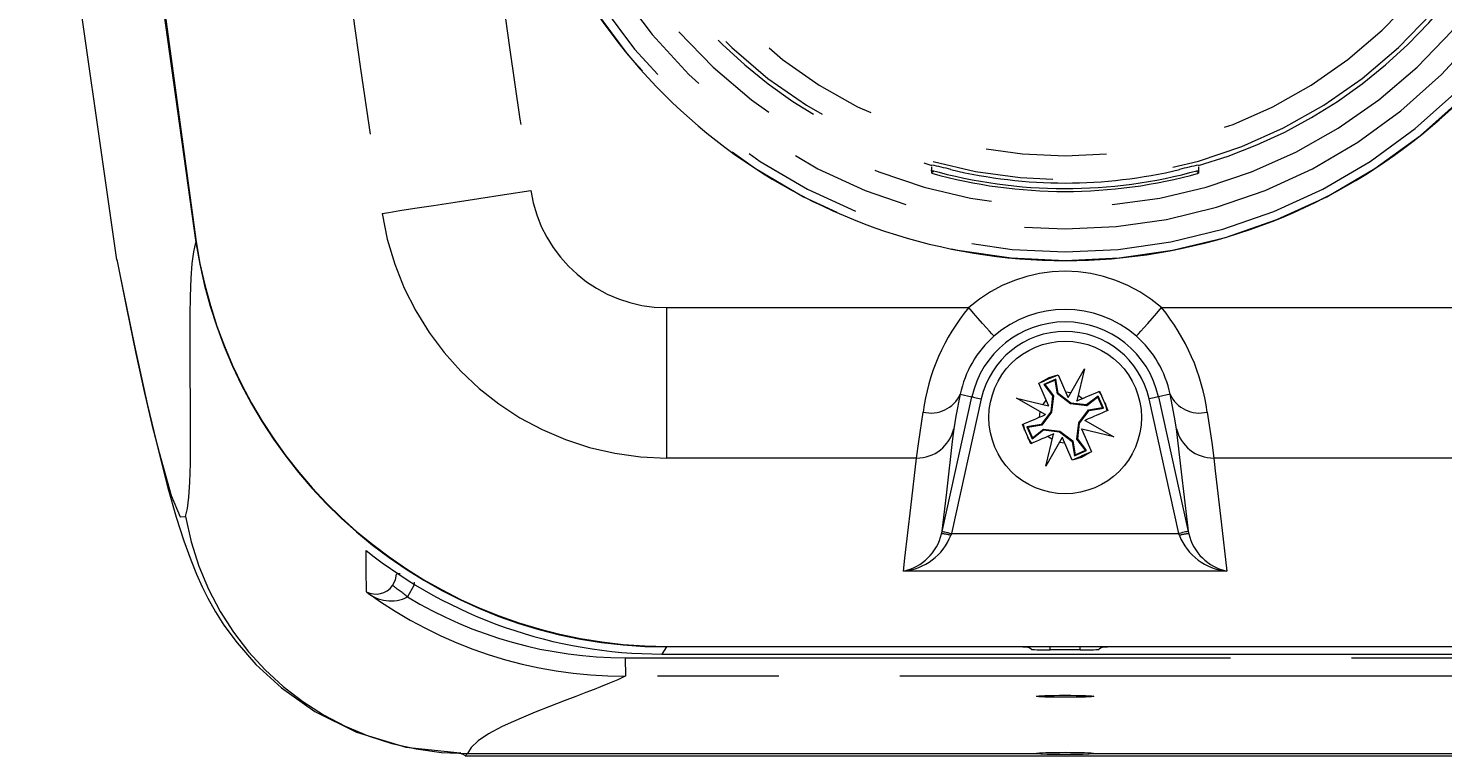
# Model space of a CAD drawing. Header units: millimetres. Extents: x 2 to 603, y 5 to 415.
# Drawn here: x 478.01 to 492.85, y 137.92 to 145.55 of the extents above; entities that cross this region are included whole.
import ezdxf

# ---------------------------------------------------------------- set-up
doc = ezdxf.new("R2010")
doc.units = ezdxf.units.MM
doc.linetypes.add('SLD-Durchgehend', pattern=[0])
doc.linetypes.add('SLD-Phantom', pattern=[12.7, 6.35, -1.27, 1.27, -1.27, 1.27, -1.27])
doc.styles.add('SLDTEXTSTYLE0', font='GOTHIC.TTF', dxfattribs={"width": 0.913})
doc.dimstyles.new('SLDDIMSTYLE2', dxfattribs={"dimtxt": 5, "dimasz": 3.302, "dimexe": 0, "dimexo": 0.0625, "dimgap": 1.25, "dimtad": 1, "dimdec": 0, "dimlfac": 5, "dimrnd": 1e-09, "dimzin": 12, "dimdsep": 46, "dimtxsty": 'SLDTEXTSTYLE0', "dimsah": 1, "dimcen": 0.09, "dimadec": 0, "dimazin": 3, "dimtfac": 1, "dimtdec": 0, "dimtofl": 0, "dimtmove": 0, "dimatfit": 3, "dimfxl": 0, "dimfrac": 2, "dimtolj": 1, "dimtzin": 12, "dimarcsym": 0})

# ---------------------------------------------------------------- blocks, each defined once
blk = doc.blocks.new('_D_9')
at = {"color": 7, "linetype": 'SLD-Durchgehend', "lineweight": 0}
for p, q in [((511.543, 149.066), (511.543, 162.311)), ((489.889, 149.066), (512.543, 149.066)), ((511.543, 137.942), (511.543, 149.066)), ((496.161, 137.942), (512.543, 137.942))]:
    blk.add_line(p, q, dxfattribs=at)
for points in [[(511.543, 149.066), (511.035, 145.764), (512.051, 145.764)], [(511.543, 137.942), (512.051, 141.244), (511.035, 141.244)]]:
    blk.add_solid(points, dxfattribs=at)
at = {"color": 7, "linetype": 'SLD-Durchgehend', "lineweight": 0, "insert": (505.156, 150.86, -91.708), "char_height": 5, "attachment_point": 1, "rotation": 90, "style": 'SLDTEXTSTYLE0'}
blk.add_mtext('56', dxfattribs=at)

msp = doc.modelspace()

# ---------------------------------------------------------------- linework, layer by layer
at = {"color": 7, "linetype": 'SLD-Durchgehend', "lineweight": 15}
for p, q in [((479.0633, 148.5333), (479.7718, 143.3064)), ((487.4893, 144.1127), (487.4893, 144.1082)), ((487.4893, 144.0267), (487.4893, 144.0933)), ((490.2893, 144.1082), (490.2893, 144.1127)), ((490.2893, 144.0933), (490.2893, 144.0267)), ((488.6893, 143.8697), (488.6893, 143.8658)), ((489.0893, 143.8658), (489.0893, 143.8697)), ((478.9372, 143.1189), (478.9406, 143.1189)), ((488.7906, 141.8669), (488.6653, 141.8128)), ((488.7906, 141.8669), (488.7849, 141.8565)), ((488.8153, 141.7161), (488.7906, 141.8669)), ((488.816, 141.9134), (488.9174, 141.6784)), ((488.9209, 141.6759), (489.0924, 141.977)), ((489.0924, 141.977), (489.0105, 141.6403)), ((488.7154, 141.5912), (488.614, 141.8262)), ((488.6653, 141.8128), (488.758, 141.6914)), ((488.6653, 141.8128), (488.6768, 141.8098)), ((488.7849, 141.8565), (488.6768, 141.8098)), ((488.6768, 141.8098), (488.7657, 141.6935)), ((488.8086, 141.712), (488.7849, 141.8565)), ((488.8153, 141.7161), (488.8086, 141.712)), ((488.9492, 141.6165), (488.8153, 141.7161)), ((488.8943, 141.7348), (488.9493, 141.7281)), ((489.2749, 141.6961), (489.2456, 141.7393)), ((489.2498, 141.7411), (489.3369, 141.5391)), ((488.3782, 141.6688), (488.7149, 141.587)), ((488.6793, 141.4973), (488.3782, 141.6688)), ((488.6574, 141.6021), (488.6895, 141.6459)), ((488.7149, 141.587), (488.7154, 141.5912)), ((488.7175, 141.5863), (488.7149, 141.587)), ((488.7175, 141.5863), (488.7154, 141.5912)), ((488.758, 141.6914), (488.7387, 141.5256)), ((488.7657, 141.6935), (488.7458, 141.5228)), ((488.7657, 141.6935), (488.758, 141.6914)), ((488.9464, 141.6094), (488.8086, 141.712)), ((488.9174, 141.6784), (488.9209, 141.6759)), ((488.9195, 141.6735), (488.9174, 141.6784)), ((488.9209, 141.6759), (488.9195, 141.6735)), ((488.9492, 141.6165), (488.9464, 141.6094)), ((489.117, 141.5895), (488.9464, 141.6094)), ((489.1149, 141.5971), (488.9492, 141.6165)), ((489.0099, 141.6376), (489.0105, 141.6403)), ((489.0148, 141.6397), (489.0099, 141.6376)), ((489.0105, 141.6403), (489.0148, 141.6397)), ((489.0252, 141.698), (489.0712, 141.6641)), ((489.2364, 141.6899), (489.1149, 141.5971)), ((489.1149, 141.5971), (489.117, 141.5895)), ((489.2334, 141.6783), (489.117, 141.5895)), ((489.1355, 141.5466), (489.28, 141.5703)), ((489.2364, 141.6899), (489.2334, 141.6783)), ((489.28, 141.5703), (489.2334, 141.6783)), ((489.2905, 141.5646), (489.2364, 141.6899)), ((489.2905, 141.5646), (489.28, 141.5703)), ((489.3311, 141.5366), (489.3081, 141.6232)), ((489.3327, 141.5373), (489.3139, 141.6125)), ((488.6203, 141.4695), (488.627, 141.5256)), ((488.7387, 141.5256), (488.6391, 141.3918)), ((488.7458, 141.5228), (488.6432, 141.385)), ((488.6768, 141.4939), (488.6793, 141.4973)), ((488.6817, 141.496), (488.6768, 141.4939)), ((488.6817, 141.496), (488.6793, 141.4973)), ((488.7387, 141.5256), (488.7458, 141.5228)), ((489.0329, 141.4088), (489.1355, 141.5466)), ((489.04, 141.406), (489.1396, 141.5398)), ((489.097, 141.4356), (489.1019, 141.4377)), ((489.097, 141.4356), (489.0994, 141.4343)), ((489.1019, 141.4377), (489.0994, 141.4343)), ((489.0994, 141.4343), (489.4005, 141.2628)), ((489.1396, 141.5398), (489.1355, 141.5466)), ((489.1396, 141.5398), (489.2905, 141.5646)), ((488.5289, 141.1905), (488.4418, 141.3925)), ((488.446, 141.3943), (488.4604, 141.3326)), ((488.4476, 141.395), (488.4647, 141.3251)), ((488.6391, 141.3918), (488.4882, 141.3671)), ((488.4882, 141.3671), (488.5423, 141.2417)), ((488.4882, 141.3671), (488.4987, 141.3614)), ((488.6432, 141.385), (488.4987, 141.3614)), ((488.4987, 141.3614), (488.5453, 141.2533)), ((488.5423, 141.2417), (488.6638, 141.3345)), ((488.5453, 141.2533), (488.6617, 141.3422)), ((488.6391, 141.3918), (488.6432, 141.385)), ((488.6638, 141.3345), (488.6617, 141.3422)), ((488.6617, 141.3422), (488.8323, 141.3222)), ((488.6638, 141.3345), (488.8295, 141.3152)), ((488.6863, 140.9547), (488.7682, 141.2914)), ((488.7688, 141.294), (488.7639, 141.2919)), ((488.7682, 141.2914), (488.7639, 141.2919)), ((488.7688, 141.294), (488.7682, 141.2914)), ((488.8295, 141.3152), (488.8323, 141.3222)), ((488.8295, 141.3152), (488.9634, 141.2155)), ((488.8323, 141.3222), (488.9701, 141.2197)), ((489.013, 141.2382), (489.0329, 141.4088)), ((489.0207, 141.2403), (489.04, 141.406)), ((489.04, 141.406), (489.0329, 141.4088)), ((489.0633, 141.3404), (489.0612, 141.3453)), ((489.0612, 141.3453), (489.0638, 141.3447)), ((489.0638, 141.3447), (489.0633, 141.3404)), ((489.0633, 141.3404), (489.1647, 141.1054)), ((489.4005, 141.2628), (489.0638, 141.3447)), ((488.494, 141.2565), (488.5348, 141.193)), ((488.4967, 141.2478), (488.5331, 141.1923)), ((488.5423, 141.2417), (488.5453, 141.2533)), ((488.8578, 141.2558), (488.6863, 140.9547)), ((488.7528, 141.234), (488.7075, 141.2675)), ((488.8853, 141.1968), (488.8298, 141.2034)), ((488.8592, 141.2581), (488.8578, 141.2558)), ((488.8613, 141.2533), (488.8578, 141.2558)), ((488.8592, 141.2581), (488.8613, 141.2533)), ((488.9627, 141.0182), (488.8613, 141.2533)), ((488.9634, 141.2155), (488.9701, 141.2197)), ((488.9634, 141.2155), (488.9881, 141.0647)), ((488.9701, 141.2197), (488.9938, 141.0752)), ((488.9938, 141.0752), (489.1019, 141.1218)), ((489.0207, 141.2403), (489.013, 141.2382)), ((489.1019, 141.1218), (489.013, 141.2382)), ((489.1134, 141.1188), (489.0207, 141.2403)), ((489.1134, 141.1188), (489.1019, 141.1218)), ((488.9881, 141.0647), (489.1134, 141.1188)), ((488.9881, 141.0647), (488.9938, 141.0752)), ((487.593, 140.2464), (487.5986, 140.2716)), ((490.1801, 140.2716), (490.1857, 140.2464)), ((484.7109, 139.0658), (493.0678, 139.0658)), ((488.531, 139.0355), (488.5084, 139.0536)), ((489.2703, 139.0536), (489.2477, 139.0355)), ((484.6582, 138.9847), (493.1222, 138.9847)), ((489.0479, 139.0288), (488.7308, 139.0288)), ((482.5929, 137.9192), (495.1871, 137.9192))]:
    msp.add_line(p, q, dxfattribs=at)
at = {"color": 7, "linetype": 'SLD-Phantom', "lineweight": 0}
for p, q in [((484.7111, 142.6178), (487.8783, 142.6178)), ((489.9004, 142.6178), (493.0677, 142.6178)), ((487.5986, 140.2716), (487.9114, 141.6826)), ((488.009, 141.661), (487.6962, 140.25)), ((487.789, 141.7098), (487.9114, 141.6826)), ((490.0825, 140.25), (489.7697, 141.661)), ((489.9897, 141.7098), (489.8673, 141.6826)), ((489.8673, 141.6826), (490.1801, 140.2716)), ((487.3304, 141.0402), (484.711, 141.0402)), ((493.0678, 141.0402), (490.4483, 141.0402)), ((487.6962, 140.25), (487.6906, 140.2298)), ((487.6962, 140.25), (490.0825, 140.25)), ((490.0881, 140.2298), (490.0825, 140.25)), ((490.5858, 139.8556), (487.1929, 139.8556)), ((484.7084, 139.0602), (484.6565, 138.9848)), ((488.7308, 139.0288), (488.7308, 139.0658)), ((489.0479, 139.0288), (489.0479, 139.0658)), ((484.2749, 138.9463), (493.5037, 138.9463)), ((484.2749, 138.9463), (484.275, 138.7516)), ((484.6565, 138.9848), (493.1222, 138.9848)), ((493.5037, 138.7516), (484.2749, 138.7516)), ((482.6175, 137.9415), (488.5905, 137.9415)), ((489.1882, 137.9415), (495.1612, 137.9415))]:
    msp.add_line(p, q, dxfattribs=at)
at = {"color": 7, "linetype": 'SLD-Durchgehend', "lineweight": 15, "flags": 128}
for points in [[(478.0111, 150.1649), (478.4219, 146.7168), (478.9372, 143.1189)], [(479.0131, 149.0559), (479.2158, 147.26), (479.7699, 143.3002)], [(487.5146, 144.0508), (487.5048, 144.0425), (487.4901, 144.0334)], [(490.2641, 144.0508), (490.2739, 144.0425), (490.2886, 144.0334)], [(478.9696, 142.9827), (479.1218, 142.2333), (479.2589, 141.6079), (479.3756, 141.116), (479.476, 140.7284), (479.5639, 140.4206), (479.6425, 140.1734), (479.7149, 139.9713), (479.7753, 139.8213), (479.8345, 139.6893), (479.8941, 139.5699), (479.9752, 139.426), (480.0642, 139.287), (480.2009, 139.101), (480.3972, 138.8772), (480.6659, 138.6304), (481.0176, 138.3832), (481.4558, 138.1654), (481.9717, 138.0104), (482.5421, 137.9485)], [(488.614, 141.8262), (488.6392, 141.8371), (488.6645, 141.848), (488.6897, 141.8589), (488.715, 141.8698), (488.7403, 141.8807), (488.7656, 141.8916), (488.7908, 141.9025), (488.816, 141.9134)], [(488.7977, 141.9055), (488.7175, 141.8808), (488.6323, 141.8341)], [(488.7893, 141.9019), (488.7181, 141.8791), (488.6407, 141.8377)], [(489.0148, 141.6397), (489.0447, 141.6527), (489.0746, 141.6655), (489.1042, 141.6783), (489.1338, 141.6911), (489.1631, 141.7037), (489.1922, 141.7163), (489.2211, 141.7288), (489.2498, 141.7411)], [(488.4418, 141.3925), (488.4704, 141.4049), (488.4993, 141.4173), (488.5284, 141.4299), (488.5578, 141.4426), (488.5873, 141.4553), (488.617, 141.4681), (488.6468, 141.481), (488.6768, 141.4939)], [(489.3369, 141.5391), (489.3083, 141.5268), (489.2794, 141.5143), (489.2502, 141.5017), (489.2209, 141.4891), (489.1914, 141.4764), (489.1617, 141.4635), (489.1319, 141.4507), (489.1019, 141.4377)], [(488.7639, 141.2919), (488.734, 141.279), (488.7041, 141.2661), (488.6745, 141.2533), (488.6449, 141.2406), (488.6156, 141.2279), (488.5865, 141.2153), (488.5576, 141.2029), (488.5289, 141.1905)], [(489.1647, 141.1054), (489.1395, 141.0945), (489.1142, 141.0836), (489.089, 141.0727), (489.0637, 141.0618), (489.0384, 141.0509), (489.0131, 141.04), (488.9879, 141.0291), (488.9627, 141.0182)], [(488.981, 141.0261), (489.0612, 141.0509), (489.1464, 141.0975)], [(488.9894, 141.0298), (489.0606, 141.0525), (489.138, 141.0939)], [(481.8328, 139.7023), (481.865, 139.7622), (481.8757, 139.824)], [(482.5929, 137.9198), (482.5506, 137.9408), (482.5407, 137.9518)], [(489.1882, 137.9415), (489.1813, 137.9383), (489.142, 137.9354), (489.0741, 137.9333), (488.9854, 137.932), (488.886, 137.9316), (488.7869, 137.9321), (488.6994, 137.9334), (488.6333, 137.9356), (488.596, 137.9385), (488.5893, 137.9406), (488.5905, 137.9415)]]:
    msp.add_lwpolyline(points, dxfattribs=at)
at = {"color": 7, "linetype": 'SLD-Phantom', "lineweight": 0, "flags": 128}
for points in [[(481.7234, 143.606), (481.7934, 143.6167), (481.909, 143.6345), (482.0669, 143.6587), (482.262, 143.6887), (482.4884, 143.7235), (482.7392, 143.762), (483.0067, 143.803), (483.2827, 143.8454)], [(479.6621, 140.427), (479.6811, 140.5097), (479.6957, 140.6296), (479.7059, 140.7868), (479.712, 140.9814), (479.7137, 141.135), (479.714, 141.2265), (479.7139, 141.3286), (479.7135, 141.4413), (479.7128, 141.5647), (479.7118, 141.6988), (479.7106, 141.8435), (479.7094, 141.9921), (479.7086, 142.1201), (479.708, 142.314), (479.7092, 142.54), (479.7129, 142.7353), (479.7204, 142.9251), (479.7315, 143.0801), (479.7474, 143.2026), (479.7699, 143.3002)], [(478.9401, 143.1224), (479.0444, 142.5986), (479.1408, 142.1372), (479.2283, 141.7395), (479.309, 141.393), (479.3826, 141.0976), (479.5115, 140.6472), (479.6051, 140.4237), (479.6621, 140.427)], [(484.711, 141.0402), (484.711, 141.111), (484.711, 141.2281), (484.711, 141.3877), (484.7111, 141.5851), (484.7111, 141.8142), (484.7111, 142.068), (484.7111, 142.3386), (484.7111, 142.6178)], [(488.1421, 142.3172), (488.1363, 142.3239), (488.1207, 142.3416), (488.0961, 142.3697), (488.0633, 142.4071), (488.0235, 142.4524), (487.9782, 142.504), (487.9292, 142.5598), (487.8783, 142.6178)], [(489.6366, 142.3172), (489.6424, 142.3239), (489.6579, 142.3416), (489.6826, 142.3697), (489.7154, 142.4071), (489.7552, 142.4524), (489.8005, 142.504), (489.8495, 142.5598), (489.9004, 142.6178)], [(487.789, 141.7098), (487.7429, 141.4779), (487.7208, 141.3481)], [(487.9114, 141.6826), (487.9135, 141.6822), (487.9193, 141.6809), (487.9284, 141.6789), (487.9406, 141.6762), (487.9553, 141.6729), (487.972, 141.6692), (487.9902, 141.6652), (488.009, 141.661)], [(489.8673, 141.6826), (489.8652, 141.6822), (489.8594, 141.6809), (489.8503, 141.6789), (489.8381, 141.6762), (489.8234, 141.6729), (489.8067, 141.6692), (489.7885, 141.6652), (489.7697, 141.661)], [(490.0579, 141.3481), (490.0374, 141.4693), (489.9897, 141.7098)], [(487.3304, 141.0402), (487.3525, 141.2134), (487.3985, 141.5225)], [(490.3802, 141.5225), (490.4279, 141.2019), (490.4483, 141.0402)], [(487.7208, 141.3481), (487.7053, 141.2146), (487.6434, 140.6808), (487.593, 140.2464)], [(490.1857, 140.2464), (490.1721, 140.3634), (490.1102, 140.8972), (490.0579, 141.3481)], [(487.1929, 139.8556), (487.2084, 139.989), (487.2703, 140.5229), (487.3304, 141.0402)], [(490.4483, 141.0402), (490.4638, 140.9068), (490.5258, 140.3729), (490.5858, 139.8556)], [(487.5986, 140.2716), (487.6007, 140.2711), (487.6065, 140.2699), (487.6156, 140.2678), (487.6277, 140.2651), (487.6425, 140.2619), (487.6592, 140.2582), (487.6773, 140.2541), (487.6962, 140.25)], [(490.1801, 140.2716), (490.178, 140.2711), (490.1722, 140.2699), (490.1631, 140.2678), (490.1509, 140.2651), (490.1362, 140.2619), (490.1195, 140.2582), (490.1014, 140.2541), (490.0825, 140.25)], [(481.5578, 139.6374), (481.5571, 139.8671), (481.5571, 140.0701)], [(482.0605, 139.7382), (482.0543, 139.703), (481.9899, 139.584)], [(484.2749, 138.7516), (484.1957, 138.7164), (484.1076, 138.6791), (484.0155, 138.6416), (483.9469, 138.6144), (483.8598, 138.5805), (483.7542, 138.5398), (483.6317, 138.493), (483.4718, 138.4311), (483.3301, 138.3749), (483.2066, 138.3242), (483.1014, 138.2792), (482.9827, 138.2247), (482.8406, 138.149), (482.7311, 138.0759), (482.6567, 138.0068), (482.6175, 137.9415)], [(482.6175, 137.9415), (482.5941, 137.9193), (482.5929, 137.9198)]]:
    msp.add_lwpolyline(points, dxfattribs=at)
at = {"color": 7, "linetype": 'SLD-Durchgehend', "lineweight": 15}
msp.add_circle((488.8893, 141.4658), 0.8, dxfattribs=at)
at = {"color": 7, "linetype": 'SLD-Phantom', "lineweight": 0}
for centre, radius, start, end in [((626.7191, 165.8596), 145.1159, 183.93585, 188.725484), ((620.498, 165.1786), 140.4413, 183.829767, 188.835934), ((488.8893, 149.0658), 5.9544, 136.23826, 43.76174), ((488.8893, 149.0658), 5.8637, 136.23826, 43.76174), ((488.8893, 149.0658), 5.6238, 136.23826, 43.76174), ((488.8893, 149.0658), 5.3914, 140.25535, 39.74465), ((488.8893, 149.0658), 5.1515, 140.25535, 254.23061), ((488.8893, 149.0658), 5.1064, 140.25535, 39.74465), ((488.8893, 149.0658), 5.1515, 285.76939, 39.74465), ((488.8893, 149.0658), 4.8565, 140.25535, 39.74465), ((484.7108, 144.0623), 1.4445, 188.63674, 270.01123), ((484.712, 144.0637), 3.0235, 188.70758, 269.98119), ((488.8893, 141.4658), 1.5327, 48.72851, 131.27149), ((489.5453, 141.2348), 2.166, 140.31931, 172.36651), ((488.1829, 141.2127), 2.219, 8.02614, 39.28803), ((488.8893, 141.4658), 1.0017, 12.5, 167.5), ((488.8893, 141.4658), 1.1328, 48.72851, 131.27149), ((488.8652, 141.4904), 1.0983, 131.17026, 168.48121), ((488.8893, 141.4658), 0.9017, 12.5, 167.5), ((487.4814, 141.8503), 0.3381, 255.80078, 335.44316), ((490.2973, 141.8503), 0.3381, 204.55684, 284.19922), ((487.3339, 141.4373), 0.3971, 269.49485, 347.00818), ((490.4448, 141.4373), 0.3971, 192.99182, 270.50515), ((482.6183, 140.9424), 3.0008, 189.88894, 269.98346), ((487.554, 139.7218), 0.5261, 74.94557, 85.74539), ((490.2247, 139.7218), 0.5261, 94.25461, 105.05443), ((487.1355, 140.45), 0.5972, 275.51831, 338.36467), ((490.635, 140.4391), 0.5856, 200.93845, 265.17857), ((481.9096, 139.589), 0.2375, 89.05968, 98.20815), ((484.2747, 143.3615), 4.6099, 233.88794, 270.00373), ((481.8138, 139.9345), 0.3922, 229.25341, 296.67793), ((480.3336, 137.5476), 2.625, 50.87821, 55.17087), ((484.2742, 143.356), 4.4097, 238.80121, 270.00993)]:
    msp.add_arc(centre, radius, start, end, dxfattribs=at)
at = {"color": 7, "linetype": 'SLD-Durchgehend', "lineweight": 15}
for centre, radius, start, end in [((488.8893, 149.0658), 5.9545, 136.23826, 0), ((486.3524, 138.8066), 5.4266, 75.73667, 77.9056), ((491.0068, 140.5983), 3.587, 101.5381, 104.81962), ((488.8893, 149.0658), 5.2, 254.2797, 285.56194), ((488.8893, 149.0658), 5.23, 254.47336, 285.52664), ((488.8893, 149.0658), 5.1419, 256.50404, 283.49596), ((484.7103, 144.0585), 4.9982, 188.72546, 269.97888), ((484.7116, 144.0632), 4.9974, 188.71013, 269.99243), ((488.9171, 141.4925), 1.0944, 11.44904, 48.89949), ((487.0839, 140.3674), 0.5233, 282.02658, 346.63568), ((490.6942, 140.3668), 0.5226, 193.31269, 258.02506), ((484.658, 143.9578), 4.973, 231.42378, 270.00202), ((481.6563, 139.835), 0.2208, 243.5051, 323.06709)]:
    msp.add_arc(centre, radius, start, end, dxfattribs=at)
for centre, major_axis, start_param, end_param in [((488.3086, 139.0532), (0.2, 0), 0.0436338, 1.5707963), ((489.4701, 139.0532), (0.2, 0), 1.5707963, 3.09796), ((488.7308, 139.0358), (0.2, 0), 3.1852265, 4.712389), ((489.0479, 139.0358), (0.2, 0), 4.712389, 6.2395526), ((488.8893, 137.9406), (0.3, 0), 0.0885276, 3.053065)]:
    msp.add_ellipse(centre, major_axis=major_axis, ratio=0.0349208, start_param=start_param, end_param=end_param, dxfattribs=at)
msp.add_ellipse((488.8893, 138.542), major_axis=(0.3, 0), ratio=0.0349208, dxfattribs=at)

# ---------------------------------------------------------------- dimensions: what is measured, and where the dimension line sits
at = {"color": 7, "linetype": 'SLD-Durchgehend', "lineweight": 0}
dim = msp.add_linear_dim(base=(511.5427, 149.0658), p1=(495.1612, 137.9415), p2=(488.8893, 149.0658), angle=90, dimstyle='SLDDIMSTYLE2', dxfattribs=at)
dim.commit()
dim.dimension.update_dxf_attribs({"geometry": '_D_9', "text_midpoint": (511.5427, 156.5854), "dimtype": 160})

doc.saveas('drawing.dxf')
